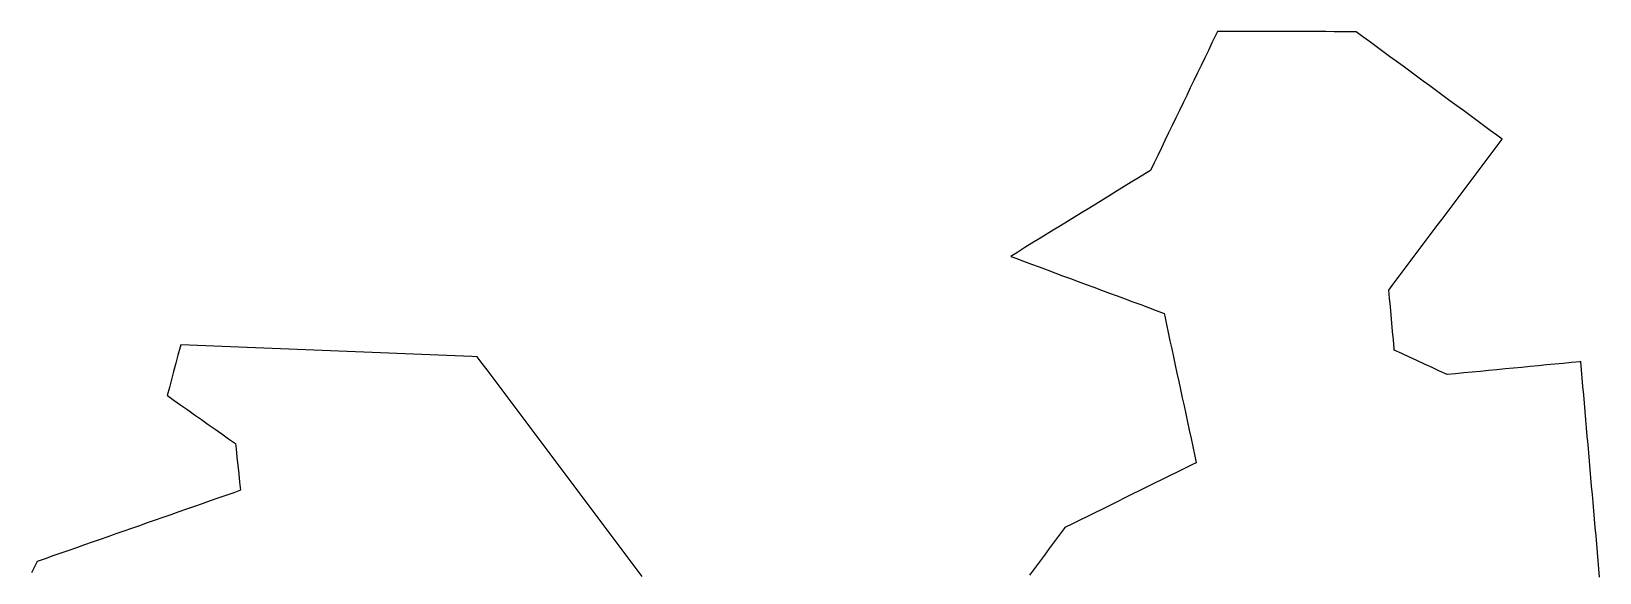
# Model space of a CAD drawing. Header units: millimetres. Extents: x 32 to 3054, y 42 to 5568.
# Drawn here: x 253.9 to 442.3, y 3471.9 to 3536.9 of the extents above; entities that cross this region are included whole.
import ezdxf

# ---------------------------------------------------------------- set-up
doc = ezdxf.new("R2010")
doc.units = ezdxf.units.MM
doc.layers.add('ALL_ISLANDS', color=7, linetype='Continuous')
doc.layers.add('OUTLINE_ISLAND_01', color=7, linetype='Continuous')

msp = doc.modelspace()

# ---------------------------------------------------------------- linework, layer by layer
at = {"layer": 'ALL_ISLANDS'}
for points in [[(442.251, 3471.3337), (442.1638, 3472.3299), (442.0767, 3473.3261), (441.9896, 3474.3223), (441.9025, 3475.3185), (441.8154, 3476.3147), (441.7282, 3477.3109), (441.6411, 3478.3071), (441.554, 3479.3033), (441.4669, 3480.2995), (441.3798, 3481.2957), (441.2926, 3482.2919), (441.2055, 3483.2881), (441.1184, 3484.2843), (441.0313, 3485.2805), (440.9442, 3486.2767), (440.857, 3487.2729), (440.7699, 3488.2691), (440.6828, 3489.2653), (440.5957, 3490.2615), (440.5086, 3491.2577), (440.4214, 3492.2539), (440.3343, 3493.2501), (440.2472, 3494.2463), (440.1601, 3495.2425), (440.073, 3496.2387), (439.9858, 3497.2349), (439.8652, 3497.2232), (438.8699, 3497.1272), (437.8745, 3497.0312), (436.8791, 3496.9351), (435.8837, 3496.8391), (434.8883, 3496.7431), (433.893, 3496.6471), (432.8976, 3496.551), (431.9022, 3496.455), (430.9068, 3496.359), (429.9115, 3496.2629), (428.9161, 3496.1669), (427.9207, 3496.0709), (426.9253, 3495.9749), (425.9299, 3495.8788), (424.9346, 3495.7828), (423.9392, 3495.6868), (423.9386, 3495.6871), (423.0313, 3496.1076), (422.124, 3496.528), (421.2167, 3496.9485), (420.3094, 3497.369), (419.4021, 3497.7895), (418.4948, 3498.21), (417.5875, 3498.6305), (417.5656, 3498.8692), (417.4746, 3499.865), (417.3835, 3500.8608), (417.2924, 3501.8567), (417.2013, 3502.8525), (417.1102, 3503.8484), (417.0191, 3504.8442), (416.9281, 3505.8401), (417.3278, 3506.3726), (417.9282, 3507.1723), (418.5286, 3507.972), (419.129, 3508.7717), (419.7294, 3509.5714), (420.3298, 3510.3711), (420.9302, 3511.1708), (421.5306, 3511.9705), (422.1309, 3512.7702), (422.7313, 3513.5699), (423.3317, 3514.3697), (423.9321, 3515.1694), (424.5325, 3515.9691), (425.1329, 3516.7688), (425.7333, 3517.5685), (426.3337, 3518.3682), (426.9341, 3519.1679), (427.5344, 3519.9676), (428.1348, 3520.7673), (428.7352, 3521.567), (429.3356, 3522.3667), (429.936, 3523.1664), (430.5364, 3523.9662), (429.9114, 3524.4256), (429.1057, 3525.0179), (428.2999, 3525.6102), (427.4942, 3526.2025), (426.6885, 3526.7948), (425.8828, 3527.3871), (425.0771, 3527.9794), (424.2713, 3528.5717), (423.4656, 3529.164), (422.6599, 3529.7563), (421.8542, 3530.3486), (421.0485, 3530.9409), (420.2427, 3531.5332), (419.437, 3532.1255), (418.6313, 3532.7178), (417.8256, 3533.3101), (417.0199, 3533.9024), (416.2142, 3534.4947), (415.4084, 3535.087), (414.6027, 3535.6793), (413.797, 3536.2716), (412.9913, 3536.8639), (412.3548, 3536.8656), (411.3548, 3536.8684), (410.3548, 3536.8711), (409.3548, 3536.8739), (408.3548, 3536.8767), (407.3548, 3536.8794), (406.3548, 3536.8822), (405.3548, 3536.8849), (404.3548, 3536.8877), (403.3548, 3536.8905), (402.3548, 3536.8932), (401.3548, 3536.896), (400.3548, 3536.8987), (399.3548, 3536.9015), (398.3548, 3536.9042), (397.3548, 3536.907), (396.3548, 3536.9098), (396.1174, 3536.4173), (395.683, 3535.5165), (395.2487, 3534.6158), (394.8143, 3533.715), (394.38, 3532.8143), (393.9456, 3531.9136), (393.5113, 3531.0128), (393.077, 3530.1121), (392.6426, 3529.2113), (392.2083, 3528.3106), (391.7739, 3527.4098), (391.3396, 3526.5091), (390.9053, 3525.6083), (390.4709, 3524.7076), (390.0366, 3523.8068), (389.6022, 3522.9061), (389.1679, 3522.0053), (388.7335, 3521.1046), (388.2992, 3520.2038), (387.6908, 3519.8299), (386.8389, 3519.3063), (385.987, 3518.7826), (385.135, 3518.259), (384.2831, 3517.7354), (383.4311, 3517.2117), (382.5792, 3516.6881), (381.7272, 3516.1645), (380.8753, 3515.6408), (380.0234, 3515.1172), (379.1714, 3514.5936), (378.3195, 3514.0699), (377.4675, 3513.5463), (376.6156, 3513.0227), (375.7636, 3512.499), (374.9117, 3511.9754), (374.0598, 3511.4517), (373.2078, 3510.9281), (372.3559, 3510.4045), (371.5039, 3509.8808), (372.1181, 3509.6526), (373.0555, 3509.3044), (373.9929, 3508.9561), (374.9303, 3508.6078), (375.8677, 3508.2596), (376.8051, 3507.9113), (377.7425, 3507.563), (378.6799, 3507.2148), (379.6173, 3506.8665), (380.5547, 3506.5182), (381.4921, 3506.17), (382.4295, 3505.8217), (383.3669, 3505.4734), (384.3043, 3505.1252), (385.2417, 3504.7769), (386.1791, 3504.4286), (387.1165, 3504.0804), (388.0539, 3503.7321), (388.9913, 3503.3838), (389.9287, 3503.0356), (390.0049, 3502.6815), (390.2156, 3501.704), (390.4263, 3500.7264), (390.637, 3499.7489), (390.8476, 3498.7713), (391.0583, 3497.7938), (391.269, 3496.8162), (391.4796, 3495.8386), (391.6903, 3494.8611), (391.901, 3493.8835), (392.1117, 3492.906), (392.3223, 3491.9284), (392.533, 3490.9509), (392.7437, 3489.9733), (392.9543, 3488.9957), (393.165, 3488.0182), (393.3757, 3487.0406), (393.5864, 3486.0631), (393.797, 3485.0855), (393.2785, 3484.8304), (392.3813, 3484.3889), (391.484, 3483.9473), (390.5868, 3483.5058), (389.6895, 3483.0643), (388.7923, 3482.6228), (387.895, 3482.1812), (386.9978, 3481.7397), (386.1006, 3481.2982), (385.2033, 3480.8567), (384.3061, 3480.4151), (383.4088, 3479.9736), (382.5116, 3479.5321), (381.6143, 3479.0905), (380.7171, 3478.649), (379.8198, 3478.2075), (378.9226, 3477.766), (378.0253, 3477.3244), (377.9393, 3477.2092), (377.3409, 3476.408), (376.7425, 3475.6069), (376.1441, 3474.8057), (375.5456, 3474.0045), (374.9472, 3473.2033), (374.3488, 3472.4021), (373.7504, 3471.6009)], [(327.2417, 3471.4451), (326.6412, 3472.2447), (326.0406, 3473.0443), (325.4401, 3473.8439), (324.8395, 3474.6435), (324.239, 3475.4431), (323.6384, 3476.2427), (323.0379, 3477.0422), (322.4373, 3477.8418), (321.8368, 3478.6414), (321.2362, 3479.441), (320.6357, 3480.2406), (320.0351, 3481.0402), (319.4346, 3481.8398), (318.8341, 3482.6394), (318.2335, 3483.439), (317.633, 3484.2385), (317.0324, 3485.0381), (316.4319, 3485.8377), (315.8313, 3486.6373), (315.2308, 3487.4369), (314.6302, 3488.2365), (314.0297, 3489.0361), (313.4291, 3489.8357), (312.8286, 3490.6353), (312.228, 3491.4348), (311.6275, 3492.2344), (311.0269, 3493.034), (310.4264, 3493.8336), (309.8258, 3494.6332), (309.2253, 3495.4328), (308.6247, 3496.2324), (308.0242, 3497.032), (307.4236, 3497.8316), (306.7728, 3497.8576), (305.7736, 3497.8976), (304.7744, 3497.9376), (303.7752, 3497.9777), (302.776, 3498.0177), (301.7768, 3498.0577), (300.7776, 3498.0977), (299.7785, 3498.1377), (298.7793, 3498.1777), (297.7801, 3498.2178), (296.7809, 3498.2578), (295.7817, 3498.2978), (294.7825, 3498.3378), (293.7833, 3498.3778), (292.7841, 3498.4178), (291.7849, 3498.4579), (290.7857, 3498.4979), (289.7865, 3498.5379), (288.7873, 3498.5779), (287.7881, 3498.6179), (286.7889, 3498.6579), (285.7897, 3498.6979), (284.7905, 3498.738), (283.7913, 3498.778), (282.7921, 3498.818), (281.7929, 3498.858), (280.7937, 3498.898), (279.7945, 3498.938), (278.7953, 3498.9781), (277.7961, 3499.0181), (276.7969, 3499.0581), (275.7977, 3499.0981), (274.7985, 3499.1381), (273.7993, 3499.1781), (272.8001, 3499.2182), (271.8009, 3499.2582), (271.7236, 3498.9687), (271.4657, 3498.0025), (271.2078, 3497.0364), (270.9499, 3496.0702), (270.692, 3495.104), (270.4341, 3494.1378), (270.1762, 3493.1717), (270.1982, 3493.1562), (271.0155, 3492.5801), (271.8329, 3492.004), (272.6503, 3491.4279), (273.4677, 3490.8518), (274.2851, 3490.2757), (275.1024, 3489.6996), (275.9198, 3489.1235), (276.7372, 3488.5474), (277.5546, 3487.9713), (278.3719, 3487.3951), (278.4419, 3486.7509), (278.5498, 3485.7567), (278.6577, 3484.7626), (278.7656, 3483.7684), (278.8735, 3482.7742), (278.9814, 3481.7801), (278.1615, 3481.4931), (277.2177, 3481.1627), (276.2738, 3480.8323), (275.33, 3480.5019), (274.3861, 3480.1715), (273.4423, 3479.8412), (272.4985, 3479.5108), (271.5546, 3479.1804), (270.6108, 3478.85), (269.6669, 3478.5196), (268.7231, 3478.1892), (267.7792, 3477.8588), (266.8354, 3477.5285), (265.8915, 3477.1981), (264.9477, 3476.8677), (264.0038, 3476.5373), (263.06, 3476.2069), (262.1162, 3475.8765), (261.1723, 3475.5461), (260.2285, 3475.2157), (259.2846, 3474.8854), (258.3408, 3474.555), (257.3969, 3474.2246), (256.4531, 3473.8942), (255.5092, 3473.5638), (254.5654, 3473.2334), (254.316, 3472.7485), (253.8585, 3471.8593)]]:
    msp.add_lwpolyline(points, dxfattribs=at)
at = {"layer": 'OUTLINE_ISLAND_01'}
for points in [[(442.251, 3471.3337), (442.1638, 3472.3299), (442.0767, 3473.3261), (441.9896, 3474.3223), (441.9025, 3475.3185), (441.8154, 3476.3147), (441.7282, 3477.3109), (441.6411, 3478.3071), (441.554, 3479.3033), (441.4669, 3480.2995), (441.3798, 3481.2957), (441.2926, 3482.2919), (441.2055, 3483.2881), (441.1184, 3484.2843), (441.0313, 3485.2805), (440.9442, 3486.2767), (440.857, 3487.2729), (440.7699, 3488.2691), (440.6828, 3489.2653), (440.5957, 3490.2615), (440.5086, 3491.2577), (440.4214, 3492.2539), (440.3343, 3493.2501), (440.2472, 3494.2463), (440.1601, 3495.2425), (440.073, 3496.2387), (439.9858, 3497.2349), (439.8652, 3497.2232), (438.8699, 3497.1272), (437.8745, 3497.0312), (436.8791, 3496.9351), (435.8837, 3496.8391), (434.8883, 3496.7431), (433.893, 3496.6471), (432.8976, 3496.551), (431.9022, 3496.455), (430.9068, 3496.359), (429.9115, 3496.2629), (428.9161, 3496.1669), (427.9207, 3496.0709), (426.9253, 3495.9749), (425.9299, 3495.8788), (424.9346, 3495.7828), (423.9392, 3495.6868), (423.9386, 3495.6871), (423.0313, 3496.1076), (422.124, 3496.528), (421.2167, 3496.9485), (420.3094, 3497.369), (419.4021, 3497.7895), (418.4948, 3498.21), (417.5875, 3498.6305), (417.5656, 3498.8692), (417.4746, 3499.865), (417.3835, 3500.8608), (417.2924, 3501.8567), (417.2013, 3502.8525), (417.1102, 3503.8484), (417.0191, 3504.8442), (416.9281, 3505.8401), (417.3278, 3506.3726), (417.9282, 3507.1723), (418.5286, 3507.972), (419.129, 3508.7717), (419.7294, 3509.5714), (420.3298, 3510.3711), (420.9302, 3511.1708), (421.5306, 3511.9705), (422.1309, 3512.7702), (422.7313, 3513.5699), (423.3317, 3514.3697), (423.9321, 3515.1694), (424.5325, 3515.9691), (425.1329, 3516.7688), (425.7333, 3517.5685), (426.3337, 3518.3682), (426.9341, 3519.1679), (427.5344, 3519.9676), (428.1348, 3520.7673), (428.7352, 3521.567), (429.3356, 3522.3667), (429.936, 3523.1664), (430.5364, 3523.9662), (429.9114, 3524.4256), (429.1057, 3525.0179), (428.2999, 3525.6102), (427.4942, 3526.2025), (426.6885, 3526.7948), (425.8828, 3527.3871), (425.0771, 3527.9794), (424.2713, 3528.5717), (423.4656, 3529.164), (422.6599, 3529.7563), (421.8542, 3530.3486), (421.0485, 3530.9409), (420.2427, 3531.5332), (419.437, 3532.1255), (418.6313, 3532.7178), (417.8256, 3533.3101), (417.0199, 3533.9024), (416.2142, 3534.4947), (415.4084, 3535.087), (414.6027, 3535.6793), (413.797, 3536.2716), (412.9913, 3536.8639), (412.3548, 3536.8656), (411.3548, 3536.8684), (410.3548, 3536.8711), (409.3548, 3536.8739), (408.3548, 3536.8767), (407.3548, 3536.8794), (406.3548, 3536.8822), (405.3548, 3536.8849), (404.3548, 3536.8877), (403.3548, 3536.8905), (402.3548, 3536.8932), (401.3548, 3536.896), (400.3548, 3536.8987), (399.3548, 3536.9015), (398.3548, 3536.9042), (397.3548, 3536.907), (396.3548, 3536.9098), (396.1174, 3536.4173), (395.683, 3535.5165), (395.2487, 3534.6158), (394.8143, 3533.715), (394.38, 3532.8143), (393.9456, 3531.9136), (393.5113, 3531.0128), (393.077, 3530.1121), (392.6426, 3529.2113), (392.2083, 3528.3106), (391.7739, 3527.4098), (391.3396, 3526.5091), (390.9053, 3525.6083), (390.4709, 3524.7076), (390.0366, 3523.8068), (389.6022, 3522.9061), (389.1679, 3522.0053), (388.7335, 3521.1046), (388.2992, 3520.2038), (387.6908, 3519.8299), (386.8389, 3519.3063), (385.987, 3518.7826), (385.135, 3518.259), (384.2831, 3517.7354), (383.4311, 3517.2117), (382.5792, 3516.6881), (381.7272, 3516.1645), (380.8753, 3515.6408), (380.0234, 3515.1172), (379.1714, 3514.5936), (378.3195, 3514.0699), (377.4675, 3513.5463), (376.6156, 3513.0227), (375.7636, 3512.499), (374.9117, 3511.9754), (374.0598, 3511.4517), (373.2078, 3510.9281), (372.3559, 3510.4045), (371.5039, 3509.8808), (372.1181, 3509.6526), (373.0555, 3509.3044), (373.9929, 3508.9561), (374.9303, 3508.6078), (375.8677, 3508.2596), (376.8051, 3507.9113), (377.7425, 3507.563), (378.6799, 3507.2148), (379.6173, 3506.8665), (380.5547, 3506.5182), (381.4921, 3506.17), (382.4295, 3505.8217), (383.3669, 3505.4734), (384.3043, 3505.1252), (385.2417, 3504.7769), (386.1791, 3504.4286), (387.1165, 3504.0804), (388.0539, 3503.7321), (388.9913, 3503.3838), (389.9287, 3503.0356), (390.0049, 3502.6815), (390.2156, 3501.704), (390.4263, 3500.7264), (390.637, 3499.7489), (390.8476, 3498.7713), (391.0583, 3497.7938), (391.269, 3496.8162), (391.4796, 3495.8386), (391.6903, 3494.8611), (391.901, 3493.8835), (392.1117, 3492.906), (392.3223, 3491.9284), (392.533, 3490.9509), (392.7437, 3489.9733), (392.9543, 3488.9957), (393.165, 3488.0182), (393.3757, 3487.0406), (393.5864, 3486.0631), (393.797, 3485.0855), (393.2785, 3484.8304), (392.3813, 3484.3889), (391.484, 3483.9473), (390.5868, 3483.5058), (389.6895, 3483.0643), (388.7923, 3482.6228), (387.895, 3482.1812), (386.9978, 3481.7397), (386.1006, 3481.2982), (385.2033, 3480.8567), (384.3061, 3480.4151), (383.4088, 3479.9736), (382.5116, 3479.5321), (381.6143, 3479.0905), (380.7171, 3478.649), (379.8198, 3478.2075), (378.9226, 3477.766), (378.0253, 3477.3244), (377.9393, 3477.2092), (377.3409, 3476.408), (376.7425, 3475.6069), (376.1441, 3474.8057), (375.5456, 3474.0045), (374.9472, 3473.2033), (374.3488, 3472.4021), (373.7504, 3471.6009)], [(327.2417, 3471.4451), (326.6412, 3472.2447), (326.0406, 3473.0443), (325.4401, 3473.8439), (324.8395, 3474.6435), (324.239, 3475.4431), (323.6384, 3476.2427), (323.0379, 3477.0422), (322.4373, 3477.8418), (321.8368, 3478.6414), (321.2362, 3479.441), (320.6357, 3480.2406), (320.0351, 3481.0402), (319.4346, 3481.8398), (318.8341, 3482.6394), (318.2335, 3483.439), (317.633, 3484.2385), (317.0324, 3485.0381), (316.4319, 3485.8377), (315.8313, 3486.6373), (315.2308, 3487.4369), (314.6302, 3488.2365), (314.0297, 3489.0361), (313.4291, 3489.8357), (312.8286, 3490.6353), (312.228, 3491.4348), (311.6275, 3492.2344), (311.0269, 3493.034), (310.4264, 3493.8336), (309.8258, 3494.6332), (309.2253, 3495.4328), (308.6247, 3496.2324), (308.0242, 3497.032), (307.4236, 3497.8316), (306.7728, 3497.8576), (305.7736, 3497.8976), (304.7744, 3497.9376), (303.7752, 3497.9777), (302.776, 3498.0177), (301.7768, 3498.0577), (300.7776, 3498.0977), (299.7785, 3498.1377), (298.7793, 3498.1777), (297.7801, 3498.2178), (296.7809, 3498.2578), (295.7817, 3498.2978), (294.7825, 3498.3378), (293.7833, 3498.3778), (292.7841, 3498.4178), (291.7849, 3498.4579), (290.7857, 3498.4979), (289.7865, 3498.5379), (288.7873, 3498.5779), (287.7881, 3498.6179), (286.7889, 3498.6579), (285.7897, 3498.6979), (284.7905, 3498.738), (283.7913, 3498.778), (282.7921, 3498.818), (281.7929, 3498.858), (280.7937, 3498.898), (279.7945, 3498.938), (278.7953, 3498.9781), (277.7961, 3499.0181), (276.7969, 3499.0581), (275.7977, 3499.0981), (274.7985, 3499.1381), (273.7993, 3499.1781), (272.8001, 3499.2182), (271.8009, 3499.2582), (271.7236, 3498.9687), (271.4657, 3498.0025), (271.2078, 3497.0364), (270.9499, 3496.0702), (270.692, 3495.104), (270.4341, 3494.1378), (270.1762, 3493.1717), (270.1982, 3493.1562), (271.0155, 3492.5801), (271.8329, 3492.004), (272.6503, 3491.4279), (273.4677, 3490.8518), (274.2851, 3490.2757), (275.1024, 3489.6996), (275.9198, 3489.1235), (276.7372, 3488.5474), (277.5546, 3487.9713), (278.3719, 3487.3951), (278.4419, 3486.7509), (278.5498, 3485.7567), (278.6577, 3484.7626), (278.7656, 3483.7684), (278.8735, 3482.7742), (278.9814, 3481.7801), (278.1615, 3481.4931), (277.2177, 3481.1627), (276.2738, 3480.8323), (275.33, 3480.5019), (274.3861, 3480.1715), (273.4423, 3479.8412), (272.4985, 3479.5108), (271.5546, 3479.1804), (270.6108, 3478.85), (269.6669, 3478.5196), (268.7231, 3478.1892), (267.7792, 3477.8588), (266.8354, 3477.5285), (265.8915, 3477.1981), (264.9477, 3476.8677), (264.0038, 3476.5373), (263.06, 3476.2069), (262.1162, 3475.8765), (261.1723, 3475.5461), (260.2285, 3475.2157), (259.2846, 3474.8854), (258.3408, 3474.555), (257.3969, 3474.2246), (256.4531, 3473.8942), (255.5092, 3473.5638), (254.5654, 3473.2334), (254.316, 3472.7485), (253.8585, 3471.8593)]]:
    msp.add_lwpolyline(points, dxfattribs=at)

doc.saveas('drawing.dxf')
